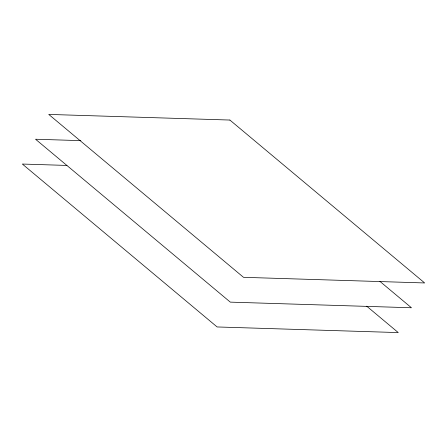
<?xml version="1.0" encoding="UTF-8"?>
<svg xmlns="http://www.w3.org/2000/svg" width="447" height="447" viewBox="0 0 447 447"><rect width="100%" height="100%" fill="white"/><g stroke="black" fill="none" stroke-linecap="round" stroke-linejoin="round"><path stroke-width="0.67" d="M80.829 140.643L35.548 139.235L230.317 302.133L411.452 307.765L379.883 281.364M66.938 165.435L22.35 164.049L217.119 326.953L398.26 332.585L366.691 306.178M229.881 120.047L48.74 114.415L243.509 277.319L424.65 282.951L229.881 120.047"/></g></svg>
